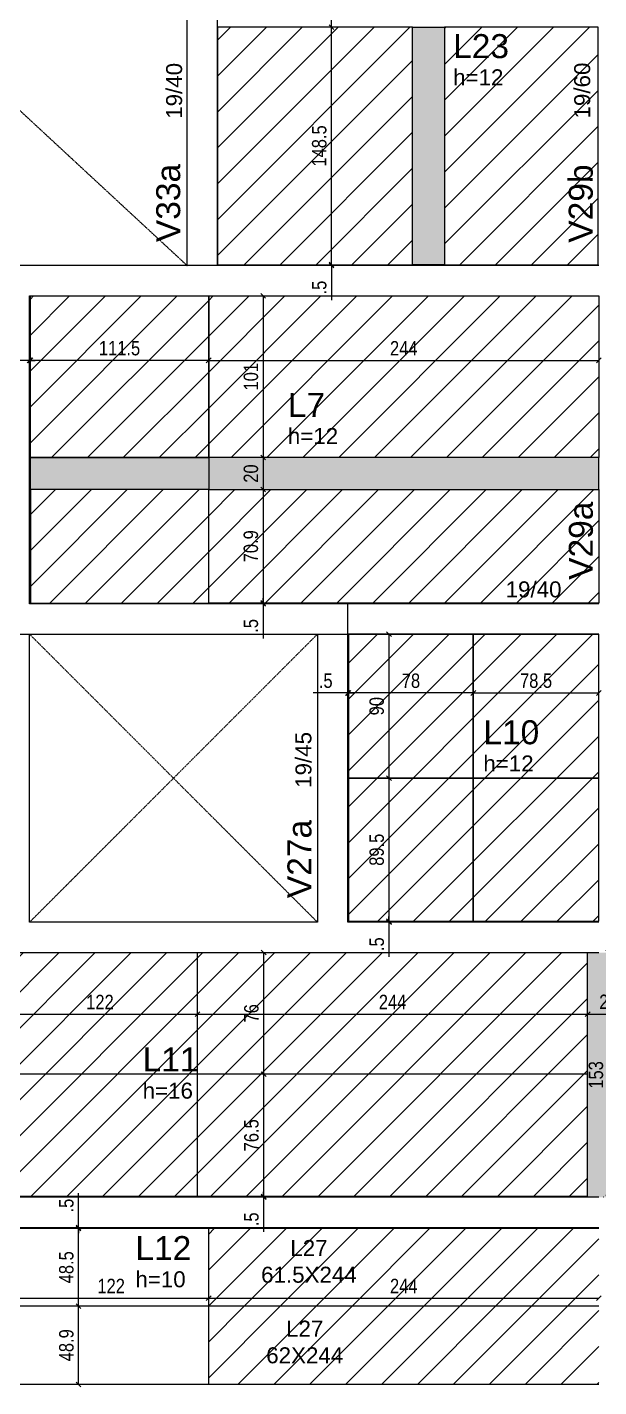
# Model space of a CAD drawing. Extents: x 2666 to 8994, y 352 to 3973.
# Drawn here: x 5697 to 6054, y 2272 to 3122 of the extents above; entities that cross this region are included whole.
import ezdxf

# ---------------------------------------------------------------- set-up
doc = ezdxf.new("R2010")
doc.units = 0
doc.linetypes.add('HIDDEN', pattern=[0.375, 0.25, -0.125])
for name, color, linetype in [('8', 8, 'Continuous'), ('AUX00', 7, 'Continuous'), ('COTA', 241, 'Continuous'), ('ES-VIGA', 3, 'Continuous'), ('L-D', 2, 'Continuous'), ('L-N', 4, 'Continuous'), ('Painéis', 200, 'Continuous'), ('SHAFT', 1, 'HIDDEN'), ('VIG-D', 2, 'Continuous'), ('VIG-N', 4, 'Continuous')]:
    doc.layers.add(name, color=color, linetype=linetype)
doc.layers.add('Hachura', color=251, linetype='Continuous', lineweight=9)
doc.layers.add('REAPROVEITAMENTO', color=251, linetype='Continuous', lineweight=9)
doc.styles.add('COTA TECNICA-50', font='techl___.ttf', dxfattribs={"height": 9})
doc.styles.get("Standard").update_dxf_attribs({"font": 'arial.ttf'})
doc.dimstyles.new('COTA PAINEL-50', dxfattribs={"dimtxt": 9, "dimasz": 3, "dimexe": 3, "dimexo": 3, "dimgap": 3, "dimtad": 1, "dimdec": 1, "dimzin": 12, "dimdsep": 46, "dimtxsty": 'COTA TECNICA-50', "dimblk1": 'OBLIQUE', "dimblk2": 'OBLIQUE', "dimsah": 1, "dimcen": 0.9, "dimclrd": 4, "dimclre": 4, "dimclrt": 240, "dimadec": 1, "dimazin": 3, "dimtfac": 1, "dimtdec": 1, "dimtmove": 0, "dimatfit": 3, "dimfxl": 1, "dimtolj": 1, "dimtzin": 12, "dimarcsym": 0})
pattern_1 = [(45, (333.8, -11.191), (-11.22532, 11.22532), [])]

# ---------------------------------------------------------------- blocks, each defined once
blk = doc.blocks.new('_Oblique')
at = {"color": 0, "linetype": 'ByBlock', "lineweight": -2}
blk.add_line((-0.5, -0.5), (0.5, 0.5), dxfattribs=at)
blk = doc.blocks.new('*D37')
at = {"layer": 'COTA', "color": 4, "lineweight": -2, "transparency": 16777216}
blk.add_line((5844.26, 2953.53), (5844.26, 2852.48), dxfattribs=at)
at = {"layer": 'Defpoints', "color": 0, "transparency": 16777216}
for p in [(5844.26, 2953.53), (5844.26, 2852.48), (5844.26, 2852.48)]:
    blk.add_point(p, dxfattribs=at)
at = {"layer": 'COTA', "color": 4, "lineweight": -2, "transparency": 16777216, "xscale": 3, "yscale": 3, "zscale": 3}
for p, rotation in [((5844.26, 2953.53), 90), ((5844.26, 2852.48), 270)]:
    blk.add_blockref('_Oblique', p, dxfattribs=dict(at, rotation=rotation))
at = {"layer": 'COTA', "color": 240, "transparency": 16777216, "insert": (5836.67, 2903.01), "char_height": 9, "attachment_point": 5, "rotation": 90, "style": 'COTA TECNICA-50'}
blk.add_mtext('\\A1;101', dxfattribs=at)
blk = doc.blocks.new('*D38')
at = {"layer": 'COTA', "color": 4, "lineweight": -2, "transparency": 16777216}
blk.add_line((5844.26, 2852.48), (5844.26, 2832.48), dxfattribs=at)
at = {"layer": 'Defpoints', "color": 0, "transparency": 16777216}
for p in [(5844.26, 2852.48), (5844.26, 2832.48), (5844.26, 2832.48)]:
    blk.add_point(p, dxfattribs=at)
at = {"layer": 'COTA', "color": 4, "lineweight": -2, "transparency": 16777216, "xscale": 3, "yscale": 3, "zscale": 3}
for p, rotation in [((5844.26, 2852.48), 90), ((5844.26, 2832.48), 270)]:
    blk.add_blockref('_Oblique', p, dxfattribs=dict(at, rotation=rotation))
at = {"layer": 'COTA', "color": 240, "transparency": 16777216, "insert": (5836.67, 2842.48), "char_height": 9, "attachment_point": 5, "rotation": 90, "style": 'COTA TECNICA-50'}
blk.add_mtext('\\A1;20', dxfattribs=at)
blk = doc.blocks.new('*D39')
at = {"layer": 'COTA', "color": 4, "lineweight": -2, "transparency": 16777216}
blk.add_line((5810.22, 2913.22), (6054.22, 2913.22), dxfattribs=at)
at = {"layer": 'Defpoints', "color": 0, "transparency": 16777216}
for p in [(5810.22, 2913.22), (6054.22, 2913.22), (6054.22, 2913.22)]:
    blk.add_point(p, dxfattribs=at)
at = {"layer": 'COTA', "color": 4, "lineweight": -2, "transparency": 16777216, "xscale": 3, "yscale": 3, "zscale": 3, "rotation": 180}
blk.add_blockref('_Oblique', (5810.22, 2913.22), dxfattribs=at)
at = {"layer": 'COTA', "color": 4, "lineweight": -2, "transparency": 16777216, "xscale": 3, "yscale": 3, "zscale": 3}
blk.add_blockref('_Oblique', (6054.22, 2913.22), dxfattribs=at)
at = {"layer": 'COTA', "color": 240, "transparency": 16777216, "insert": (5932.22, 2920.79), "char_height": 9, "attachment_point": 5, "style": 'COTA TECNICA-50'}
blk.add_mtext('\\A1;244', dxfattribs=at)
blk = doc.blocks.new('*D40')
at = {"layer": 'COTA', "color": 4, "lineweight": -2, "transparency": 16777216}
for p, q in [((5844.26, 2832.48), (5844.26, 2761.53)), ((5847.26, 2832.48), (5847.26, 2832.48)), ((5847.26, 2761.53), (5847.26, 2761.53))]:
    blk.add_line(p, q, dxfattribs=at)
at = {"layer": 'Defpoints', "color": 0, "transparency": 16777216}
for p in [(5844.26, 2832.48), (5844.26, 2761.53), (5844.26, 2761.53)]:
    blk.add_point(p, dxfattribs=at)
at = {"layer": 'COTA', "color": 4, "lineweight": -2, "transparency": 16777216, "xscale": 3, "yscale": 3, "zscale": 3}
for p, rotation in [((5844.26, 2832.48), 90), ((5844.26, 2761.53), 270)]:
    blk.add_blockref('_Oblique', p, dxfattribs=dict(at, rotation=rotation))
at = {"layer": 'COTA', "color": 240, "transparency": 16777216, "insert": (5836.64, 2797.01), "char_height": 9, "attachment_point": 5, "rotation": 90, "style": 'COTA TECNICA-50'}
blk.add_mtext('\\A1;70.9', dxfattribs=at)
blk = doc.blocks.new('*D196')
at = {"layer": 'COTA', "color": 4, "lineweight": -2, "transparency": 16777216}
for p, q in [((5698.72, 2915.82), (5698.72, 2916.22)), ((5810.22, 2913.22), (5698.72, 2913.22))]:
    blk.add_line(p, q, dxfattribs=at)
at = {"layer": 'Defpoints', "color": 0, "transparency": 16777216}
for p in [(5698.72, 2913.22), (5698.72, 2912.82), (5810.22, 2913.22)]:
    blk.add_point(p, dxfattribs=at)
at = {"layer": 'COTA', "color": 4, "lineweight": -2, "transparency": 16777216, "xscale": 3, "yscale": 3, "zscale": 3, "rotation": 180}
blk.add_blockref('_Oblique', (5698.72, 2913.22), dxfattribs=at)
at = {"layer": 'COTA', "color": 4, "lineweight": -2, "transparency": 16777216, "xscale": 3, "yscale": 3, "zscale": 3}
blk.add_blockref('_Oblique', (5810.22, 2913.22), dxfattribs=at)
at = {"layer": 'COTA', "color": 240, "transparency": 16777216, "insert": (5754.47, 2920.82), "char_height": 9, "attachment_point": 5, "style": 'COTA TECNICA-50'}
blk.add_mtext('\\A1;111.5', dxfattribs=at)
blk = doc.blocks.new('*D41')
at = {"layer": 'COTA', "color": 4, "lineweight": -2, "transparency": 16777216}
for p, q in [((5844.26, 2761.53), (5844.26, 2764.53)), ((5844.26, 2761.53), (5844.26, 2761.03)), ((5844.26, 2761.03), (5844.26, 2739.44))]:
    blk.add_line(p, q, dxfattribs=at)
at = {"layer": 'Defpoints', "color": 0, "transparency": 16777216}
for p in [(5844.26, 2761.53), (5844.26, 2761.03), (5844.26, 2761.03)]:
    blk.add_point(p, dxfattribs=at)
at = {"layer": 'COTA', "color": 4, "lineweight": -2, "transparency": 16777216, "xscale": 3, "yscale": 3, "zscale": 3}
for p, rotation in [((5844.26, 2761.53), 270), ((5844.26, 2761.03), 90)]:
    blk.add_blockref('_Oblique', p, dxfattribs=dict(at, rotation=rotation))
at = {"layer": 'COTA', "color": 240, "transparency": 16777216, "insert": (5836.66, 2747.24), "char_height": 9, "attachment_point": 5, "rotation": 90, "style": 'COTA TECNICA-50'}
blk.add_mtext('\\A1;.5', dxfattribs=at)
blk = doc.blocks.new('*D42')
at = {"layer": 'COTA', "color": 4, "lineweight": -2, "transparency": 16777216}
for p, q in [((5698.22, 2913.22), (5676.63, 2913.22)), ((5698.72, 2913.22), (5698.22, 2913.22)), ((5698.72, 2913.22), (5701.72, 2913.22))]:
    blk.add_line(p, q, dxfattribs=at)
at = {"layer": 'Defpoints', "color": 0, "transparency": 16777216}
for p in [(5698.22, 2913.22), (5698.22, 2913.22), (5698.72, 2913.22)]:
    blk.add_point(p, dxfattribs=at)
at = {"layer": 'COTA', "color": 4, "lineweight": -2, "transparency": 16777216, "xscale": 3, "yscale": 3, "zscale": 3}
blk.add_blockref('_Oblique', (5698.22, 2913.22), dxfattribs=at)
at = {"layer": 'COTA', "color": 4, "lineweight": -2, "transparency": 16777216, "xscale": 3, "yscale": 3, "zscale": 3, "rotation": 180}
blk.add_blockref('_Oblique', (5698.72, 2913.22), dxfattribs=at)
at = {"layer": 'COTA', "color": 240, "transparency": 16777216, "insert": (5684.42, 2920.82), "char_height": 9, "attachment_point": 5, "style": 'COTA TECNICA-50'}
blk.add_mtext('\\A1;.5', dxfattribs=at)
blk = doc.blocks.new('*D197')
at = {"layer": 'COTA', "color": 4, "lineweight": -2, "transparency": 16777216}
blk.add_line((5975.72, 2705.32), (5897.72, 2705.32), dxfattribs=at)
at = {"layer": 'Defpoints', "color": 0, "transparency": 16777216}
for p in [(5897.72, 2705.32), (5897.72, 2705.32), (5975.72, 2705.32)]:
    blk.add_point(p, dxfattribs=at)
at = {"layer": 'COTA', "color": 4, "lineweight": -2, "transparency": 16777216, "xscale": 3, "yscale": 3, "zscale": 3, "rotation": 180}
blk.add_blockref('_Oblique', (5897.72, 2705.32), dxfattribs=at)
at = {"layer": 'COTA', "color": 4, "lineweight": -2, "transparency": 16777216, "xscale": 3, "yscale": 3, "zscale": 3}
blk.add_blockref('_Oblique', (5975.72, 2705.32), dxfattribs=at)
at = {"layer": 'COTA', "color": 240, "transparency": 16777216, "insert": (5936.72, 2712.9), "char_height": 9, "attachment_point": 5, "style": 'COTA TECNICA-50'}
blk.add_mtext('\\A1;78', dxfattribs=at)
blk = doc.blocks.new('*D43')
at = {"layer": 'COTA', "color": 4, "lineweight": -2, "transparency": 16777216}
for p, q in [((5897.22, 2705.32), (5875.63, 2705.32)), ((5897.72, 2705.32), (5897.22, 2705.32)), ((5897.72, 2705.32), (5900.72, 2705.32))]:
    blk.add_line(p, q, dxfattribs=at)
at = {"layer": 'Defpoints', "color": 0, "transparency": 16777216}
for p in [(5897.22, 2705.32), (5897.22, 2705.32), (5897.72, 2705.32)]:
    blk.add_point(p, dxfattribs=at)
at = {"layer": 'COTA', "color": 4, "lineweight": -2, "transparency": 16777216, "xscale": 3, "yscale": 3, "zscale": 3}
blk.add_blockref('_Oblique', (5897.22, 2705.32), dxfattribs=at)
at = {"layer": 'COTA', "color": 4, "lineweight": -2, "transparency": 16777216, "xscale": 3, "yscale": 3, "zscale": 3, "rotation": 180}
blk.add_blockref('_Oblique', (5897.72, 2705.32), dxfattribs=at)
at = {"layer": 'COTA', "color": 240, "transparency": 16777216, "insert": (5883.42, 2712.92), "char_height": 9, "attachment_point": 5, "style": 'COTA TECNICA-50'}
blk.add_mtext('\\A1;.5', dxfattribs=at)
blk = doc.blocks.new('*D198')
at = {"layer": 'COTA', "color": 4, "lineweight": -2, "transparency": 16777216}
blk.add_line((5922.96, 2742.03), (5922.96, 2652.04), dxfattribs=at)
at = {"layer": 'Defpoints', "color": 0, "transparency": 16777216}
for p in [(5922.96, 2742.03), (5922.96, 2652.04), (5922.96, 2652.04)]:
    blk.add_point(p, dxfattribs=at)
at = {"layer": 'COTA', "color": 4, "lineweight": -2, "transparency": 16777216, "xscale": 3, "yscale": 3, "zscale": 3}
for p, rotation in [((5922.96, 2742.03), 90), ((5922.96, 2652.04), 270)]:
    blk.add_blockref('_Oblique', p, dxfattribs=dict(at, rotation=rotation))
at = {"layer": 'COTA', "color": 240, "transparency": 16777216, "insert": (5915.34, 2697.03), "char_height": 9, "attachment_point": 5, "rotation": 90, "style": 'COTA TECNICA-50'}
blk.add_mtext('\\A1;90', dxfattribs=at)
blk = doc.blocks.new('*D199')
at = {"layer": 'COTA', "color": 4, "lineweight": -2, "transparency": 16777216}
blk.add_line((5922.96, 2652.04), (5922.96, 2562.54), dxfattribs=at)
at = {"layer": 'Defpoints', "color": 0, "transparency": 16777216}
for p in [(5922.96, 2652.04), (5922.96, 2562.54), (5922.96, 2562.54)]:
    blk.add_point(p, dxfattribs=at)
at = {"layer": 'COTA', "color": 4, "lineweight": -2, "transparency": 16777216, "xscale": 3, "yscale": 3, "zscale": 3}
for p, rotation in [((5922.96, 2652.04), 90), ((5922.96, 2562.54), 270)]:
    blk.add_blockref('_Oblique', p, dxfattribs=dict(at, rotation=rotation))
at = {"layer": 'COTA', "color": 240, "transparency": 16777216, "insert": (5915.33, 2607.29), "char_height": 9, "attachment_point": 5, "rotation": 90, "style": 'COTA TECNICA-50'}
blk.add_mtext('\\A1;89.5', dxfattribs=at)
blk = doc.blocks.new('*D44')
at = {"layer": 'COTA', "color": 4, "lineweight": -2, "transparency": 16777216}
for p, q in [((5922.96, 2562.54), (5922.96, 2565.54)), ((5922.96, 2562.54), (5922.96, 2562.04)), ((5922.96, 2562.04), (5922.96, 2540.44))]:
    blk.add_line(p, q, dxfattribs=at)
at = {"layer": 'Defpoints', "color": 0, "transparency": 16777216}
for p in [(5922.96, 2562.54), (5922.96, 2562.04), (5922.96, 2562.04)]:
    blk.add_point(p, dxfattribs=at)
at = {"layer": 'COTA', "color": 4, "lineweight": -2, "transparency": 16777216, "xscale": 3, "yscale": 3, "zscale": 3}
for p, rotation in [((5922.96, 2562.54), 270), ((5922.96, 2562.04), 90)]:
    blk.add_blockref('_Oblique', p, dxfattribs=dict(at, rotation=rotation))
at = {"layer": 'COTA', "color": 240, "transparency": 16777216, "insert": (5915.36, 2548.24), "char_height": 9, "attachment_point": 5, "rotation": 90, "style": 'COTA TECNICA-50'}
blk.add_mtext('\\A1;.5', dxfattribs=at)
blk = doc.blocks.new('*D200')
at = {"layer": 'COTA', "color": 4, "lineweight": -2, "transparency": 16777216}
blk.add_line((5887.02, 2973.03), (5887.02, 3121.53), dxfattribs=at)
at = {"layer": 'Defpoints', "color": 0, "transparency": 16777216}
for p in [(5887.02, 3121.53), (5887.02, 3121.53), (5887.02, 2973.03)]:
    blk.add_point(p, dxfattribs=at)
at = {"layer": 'COTA', "color": 4, "lineweight": -2, "transparency": 16777216, "xscale": 3, "yscale": 3, "zscale": 3}
for p, rotation in [((5887.02, 3121.53), 90), ((5887.02, 2973.03), 270)]:
    blk.add_blockref('_Oblique', p, dxfattribs=dict(at, rotation=rotation))
at = {"layer": 'COTA', "color": 240, "transparency": 16777216, "insert": (5879.4, 3047.28), "char_height": 9, "attachment_point": 5, "rotation": 90, "style": 'COTA TECNICA-50'}
blk.add_mtext('\\A1;148.5', dxfattribs=at)
blk = doc.blocks.new('*D201')
at = {"layer": 'COTA', "color": 4, "lineweight": -2, "transparency": 16777216}
blk.add_line((5887.02, 3121.53), (5887.02, 3243.53), dxfattribs=at)
at = {"layer": 'Defpoints', "color": 0, "transparency": 16777216}
for p in [(5887.02, 3243.53), (5887.02, 3243.53), (5887.02, 3121.53)]:
    blk.add_point(p, dxfattribs=at)
at = {"layer": 'COTA', "color": 4, "lineweight": -2, "transparency": 16777216, "xscale": 3, "yscale": 3, "zscale": 3}
for p, rotation in [((5887.02, 3243.53), 90), ((5887.02, 3121.53), 270)]:
    blk.add_blockref('_Oblique', p, dxfattribs=dict(at, rotation=rotation))
at = {"layer": 'COTA', "color": 240, "transparency": 16777216, "insert": (5879.47, 3182.53), "char_height": 9, "attachment_point": 5, "rotation": 90, "style": 'COTA TECNICA-50'}
blk.add_mtext('\\A1;122', dxfattribs=at)
blk = doc.blocks.new('*D48')
at = {"layer": 'COTA', "color": 4, "lineweight": -2, "transparency": 16777216}
for p, q in [((5887.02, 2973.03), (5887.02, 2976.03)), ((5887.02, 2973.03), (5887.02, 2972.53)), ((5887.02, 2972.53), (5887.02, 2950.94))]:
    blk.add_line(p, q, dxfattribs=at)
at = {"layer": 'Defpoints', "color": 0, "transparency": 16777216}
for p in [(5887.02, 2973.03), (5887.02, 2972.53), (5887.02, 2972.53)]:
    blk.add_point(p, dxfattribs=at)
at = {"layer": 'COTA', "color": 4, "lineweight": -2, "transparency": 16777216, "xscale": 3, "yscale": 3, "zscale": 3}
for p, rotation in [((5887.02, 2973.03), 270), ((5887.02, 2972.53), 90)]:
    blk.add_blockref('_Oblique', p, dxfattribs=dict(at, rotation=rotation))
at = {"layer": 'COTA', "color": 240, "transparency": 16777216, "insert": (5879.42, 2958.74), "char_height": 9, "attachment_point": 5, "rotation": 90, "style": 'COTA TECNICA-50'}
blk.add_mtext('\\A1;.5', dxfattribs=at)
blk = doc.blocks.new('*D122')
at = {"layer": 'COTA', "color": 4, "lineweight": -2, "transparency": 16777216}
for p, q in [((5844.57, 2543.03), (5844.57, 2466.98)), ((5847.57, 2543.03), (5847.57, 2543.03))]:
    blk.add_line(p, q, dxfattribs=at)
at = {"layer": 'Defpoints', "color": 0, "transparency": 16777216}
for p in [(5844.57, 2543.03), (5844.57, 2466.98), (5844.57, 2466.98)]:
    blk.add_point(p, dxfattribs=at)
at = {"layer": 'COTA', "color": 4, "lineweight": -2, "transparency": 16777216, "xscale": 3, "yscale": 3, "zscale": 3}
for p, rotation in [((5844.57, 2543.03), 90), ((5844.57, 2466.98), 270)]:
    blk.add_blockref('_Oblique', p, dxfattribs=dict(at, rotation=rotation))
at = {"layer": 'COTA', "color": 240, "transparency": 16777216, "insert": (5836.97, 2505.01), "char_height": 9, "attachment_point": 5, "rotation": 90, "style": 'COTA TECNICA-50'}
blk.add_mtext('\\A1;76', dxfattribs=at)
blk = doc.blocks.new('*D123')
at = {"layer": 'COTA', "color": 4, "lineweight": -2, "transparency": 16777216}
for p, q in [((5681.22, 2507.54), (5681.22, 2507.54)), ((5803.22, 2507.54), (5803.22, 2507.54)), ((5681.22, 2504.54), (5803.22, 2504.54))]:
    blk.add_line(p, q, dxfattribs=at)
at = {"layer": 'Defpoints', "color": 0, "transparency": 16777216}
for p in [(5681.22, 2504.54), (5803.22, 2504.54), (5803.22, 2504.54)]:
    blk.add_point(p, dxfattribs=at)
at = {"layer": 'COTA', "color": 4, "lineweight": -2, "transparency": 16777216, "xscale": 3, "yscale": 3, "zscale": 3, "rotation": 180}
blk.add_blockref('_Oblique', (5681.22, 2504.54), dxfattribs=at)
at = {"layer": 'COTA', "color": 4, "lineweight": -2, "transparency": 16777216, "xscale": 3, "yscale": 3, "zscale": 3}
blk.add_blockref('_Oblique', (5803.22, 2504.54), dxfattribs=at)
at = {"layer": 'COTA', "color": 240, "transparency": 16777216, "insert": (5742.22, 2512.1), "char_height": 9, "attachment_point": 5, "style": 'COTA TECNICA-50'}
blk.add_mtext('\\A1;122', dxfattribs=at)
blk = doc.blocks.new('*D124')
at = {"layer": 'COTA', "color": 4, "lineweight": -2, "transparency": 16777216}
for p, q in [((5803.22, 2507.54), (5803.22, 2507.54)), ((6047.22, 2507.54), (6047.22, 2507.54)), ((5803.22, 2504.54), (6047.22, 2504.54))]:
    blk.add_line(p, q, dxfattribs=at)
at = {"layer": 'Defpoints', "color": 0, "transparency": 16777216}
for p in [(5803.22, 2504.54), (6047.22, 2504.54), (6047.22, 2504.54)]:
    blk.add_point(p, dxfattribs=at)
at = {"layer": 'COTA', "color": 4, "lineweight": -2, "transparency": 16777216, "xscale": 3, "yscale": 3, "zscale": 3, "rotation": 180}
blk.add_blockref('_Oblique', (5803.22, 2504.54), dxfattribs=at)
at = {"layer": 'COTA', "color": 4, "lineweight": -2, "transparency": 16777216, "xscale": 3, "yscale": 3, "zscale": 3}
blk.add_blockref('_Oblique', (6047.22, 2504.54), dxfattribs=at)
at = {"layer": 'COTA', "color": 240, "transparency": 16777216, "insert": (5925.22, 2512.11), "char_height": 9, "attachment_point": 5, "style": 'COTA TECNICA-50'}
blk.add_mtext('\\A1;244', dxfattribs=at)
blk = doc.blocks.new('*D127')
at = {"layer": 'COTA', "color": 4, "lineweight": -2, "transparency": 16777216}
for p, q in [((6047.22, 2507.54), (6047.22, 2507.54)), ((6073.22, 2507.54), (6073.22, 2507.54)), ((6047.22, 2504.54), (6073.22, 2504.54))]:
    blk.add_line(p, q, dxfattribs=at)
at = {"layer": 'Defpoints', "color": 0, "transparency": 16777216}
for p in [(6047.22, 2504.54), (6073.22, 2504.54), (6073.22, 2504.54)]:
    blk.add_point(p, dxfattribs=at)
at = {"layer": 'COTA', "color": 4, "lineweight": -2, "transparency": 16777216, "xscale": 3, "yscale": 3, "zscale": 3, "rotation": 180}
blk.add_blockref('_Oblique', (6047.22, 2504.54), dxfattribs=at)
at = {"layer": 'COTA', "color": 4, "lineweight": -2, "transparency": 16777216, "xscale": 3, "yscale": 3, "zscale": 3}
blk.add_blockref('_Oblique', (6073.22, 2504.54), dxfattribs=at)
at = {"layer": 'COTA', "color": 240, "transparency": 16777216, "insert": (6060.22, 2512.14), "char_height": 9, "attachment_point": 5, "style": 'COTA TECNICA-50'}
blk.add_mtext('\\A1;26', dxfattribs=at)
blk = doc.blocks.new('*D128')
at = {"layer": 'COTA', "color": 4, "lineweight": -2, "transparency": 16777216}
for p, q in [((6060.14, 2390.03), (6060.14, 2543.03)), ((6057.43, 2390.03), (6057.14, 2390.03))]:
    blk.add_line(p, q, dxfattribs=at)
at = {"layer": 'Defpoints', "color": 0, "transparency": 16777216}
for p in [(6060.14, 2543.03), (6060.14, 2543.03), (6060.43, 2390.03)]:
    blk.add_point(p, dxfattribs=at)
at = {"layer": 'COTA', "color": 4, "lineweight": -2, "transparency": 16777216, "xscale": 3, "yscale": 3, "zscale": 3}
for p, rotation in [((6060.14, 2543.03), 90), ((6060.14, 2390.03), 270)]:
    blk.add_blockref('_Oblique', p, dxfattribs=dict(at, rotation=rotation))
at = {"layer": 'COTA', "color": 240, "transparency": 16777216, "insert": (6052.44, 2466.53), "char_height": 9, "attachment_point": 5, "rotation": 90, "style": 'COTA TECNICA-50'}
blk.add_mtext('\\A1;153', dxfattribs=at)
blk = doc.blocks.new('*D246')
at = {"layer": 'COTA', "color": 4, "lineweight": -2, "transparency": 16777216}
for p, q in [((5844.57, 2466.98), (5844.57, 2390.53)), ((5847.57, 2466.98), (5847.57, 2466.98))]:
    blk.add_line(p, q, dxfattribs=at)
at = {"layer": 'Defpoints', "color": 0, "transparency": 16777216}
for p in [(5844.57, 2466.98), (5844.57, 2390.53), (5844.57, 2390.53)]:
    blk.add_point(p, dxfattribs=at)
at = {"layer": 'COTA', "color": 4, "lineweight": -2, "transparency": 16777216, "xscale": 3, "yscale": 3, "zscale": 3}
for p, rotation in [((5844.57, 2466.98), 90), ((5844.57, 2390.53), 270)]:
    blk.add_blockref('_Oblique', p, dxfattribs=dict(at, rotation=rotation))
at = {"layer": 'COTA', "color": 240, "transparency": 16777216, "insert": (5836.97, 2428.76), "char_height": 9, "attachment_point": 5, "rotation": 90, "style": 'COTA TECNICA-50'}
blk.add_mtext('\\A1;76.5', dxfattribs=at)
blk = doc.blocks.new('*D129')
at = {"layer": 'COTA', "color": 4, "lineweight": -2, "transparency": 16777216}
for p, q in [((5841.57, 2390.03), (5841.57, 2390.03)), ((5844.57, 2390.53), (5844.57, 2393.53)), ((5844.57, 2390.53), (5844.57, 2390.03)), ((5844.57, 2390.03), (5844.57, 2368.44))]:
    blk.add_line(p, q, dxfattribs=at)
at = {"layer": 'Defpoints', "color": 0, "transparency": 16777216}
for p in [(5844.57, 2390.53), (5844.57, 2390.03), (5844.57, 2390.03)]:
    blk.add_point(p, dxfattribs=at)
at = {"layer": 'COTA', "color": 4, "lineweight": -2, "transparency": 16777216, "xscale": 3, "yscale": 3, "zscale": 3}
for p, rotation in [((5844.57, 2390.53), 270), ((5844.57, 2390.03), 90)]:
    blk.add_blockref('_Oblique', p, dxfattribs=dict(at, rotation=rotation))
at = {"layer": 'COTA', "color": 240, "transparency": 16777216, "insert": (5836.97, 2376.24), "char_height": 9, "attachment_point": 5, "rotation": 90, "style": 'COTA TECNICA-50'}
blk.add_mtext('\\A1;.5', dxfattribs=at)
blk = doc.blocks.new('*D130')
at = {"layer": 'COTA', "color": 4, "lineweight": -2, "transparency": 16777216}
blk.add_line((5728.84, 2273.03), (5728.84, 2321.98), dxfattribs=at)
at = {"layer": 'Defpoints', "color": 0, "transparency": 16777216}
for p in [(5728.84, 2321.98), (5728.84, 2321.98), (5728.84, 2273.03)]:
    blk.add_point(p, dxfattribs=at)
at = {"layer": 'COTA', "color": 4, "lineweight": -2, "transparency": 16777216, "xscale": 3, "yscale": 3, "zscale": 3}
for p, rotation in [((5728.84, 2321.98), 90), ((5728.84, 2273.03), 270)]:
    blk.add_blockref('_Oblique', p, dxfattribs=dict(at, rotation=rotation))
at = {"layer": 'COTA', "color": 240, "transparency": 16777216, "insert": (5721.25, 2297.51), "char_height": 9, "attachment_point": 5, "rotation": 90, "style": 'COTA TECNICA-50'}
blk.add_mtext('\\A1;48.9', dxfattribs=at)
blk = doc.blocks.new('*D131')
at = {"layer": 'COTA', "color": 4, "lineweight": -2, "transparency": 16777216}
for p, q in [((5728.33, 2370.53), (5725.84, 2370.53)), ((5728.84, 2321.98), (5728.84, 2370.53))]:
    blk.add_line(p, q, dxfattribs=at)
at = {"layer": 'Defpoints', "color": 0, "transparency": 16777216}
for p in [(5728.84, 2370.53), (5731.33, 2370.53), (5728.84, 2321.98)]:
    blk.add_point(p, dxfattribs=at)
at = {"layer": 'COTA', "color": 4, "lineweight": -2, "transparency": 16777216, "xscale": 3, "yscale": 3, "zscale": 3}
for p, rotation in [((5728.84, 2370.53), 90), ((5728.84, 2321.98), 270)]:
    blk.add_blockref('_Oblique', p, dxfattribs=dict(at, rotation=rotation))
at = {"layer": 'COTA', "color": 240, "transparency": 16777216, "insert": (5721.22, 2346.26), "char_height": 9, "attachment_point": 5, "rotation": 90, "style": 'COTA TECNICA-50'}
blk.add_mtext('\\A1;48.5', dxfattribs=at)
blk = doc.blocks.new('*D132')
at = {"layer": 'COTA', "color": 4, "lineweight": -2, "transparency": 16777216}
for p, q in [((5728.84, 2371.03), (5728.84, 2392.63)), ((5728.84, 2370.53), (5728.84, 2371.03)), ((5728.84, 2370.53), (5728.84, 2367.53))]:
    blk.add_line(p, q, dxfattribs=at)
at = {"layer": 'Defpoints', "color": 0, "transparency": 16777216}
for p in [(5728.84, 2371.03), (5728.84, 2371.03), (5728.84, 2370.53)]:
    blk.add_point(p, dxfattribs=at)
at = {"layer": 'COTA', "color": 4, "lineweight": -2, "transparency": 16777216, "xscale": 3, "yscale": 3, "zscale": 3}
for p, rotation in [((5728.84, 2371.03), 270), ((5728.84, 2370.53), 90)]:
    blk.add_blockref('_Oblique', p, dxfattribs=dict(at, rotation=rotation))
at = {"layer": 'COTA', "color": 240, "transparency": 16777216, "insert": (5721.24, 2384.83), "char_height": 9, "attachment_point": 5, "rotation": 90, "style": 'COTA TECNICA-50'}
blk.add_mtext('\\A1;.5', dxfattribs=at)
blk = doc.blocks.new('*D231')
at = {"layer": 'COTA', "color": 4, "lineweight": -2, "transparency": 16777216}
blk.add_line((5688.22, 2327), (5810.22, 2327), dxfattribs=at)
at = {"layer": 'Defpoints', "color": 0, "transparency": 16777216}
for p in [(5688.22, 2327), (5810.22, 2327), (5810.22, 2327)]:
    blk.add_point(p, dxfattribs=at)
at = {"layer": 'COTA', "color": 4, "lineweight": -2, "transparency": 16777216, "xscale": 3, "yscale": 3, "zscale": 3, "rotation": 180}
blk.add_blockref('_Oblique', (5688.22, 2327), dxfattribs=at)
at = {"layer": 'COTA', "color": 4, "lineweight": -2, "transparency": 16777216, "xscale": 3, "yscale": 3, "zscale": 3}
blk.add_blockref('_Oblique', (5810.22, 2327), dxfattribs=at)
at = {"layer": 'COTA', "color": 240, "transparency": 16777216, "insert": (5749.22, 2334.56), "char_height": 9, "attachment_point": 5, "style": 'COTA TECNICA-50'}
blk.add_mtext('\\A1;122', dxfattribs=at)
blk = doc.blocks.new('*D107')
at = {"layer": 'COTA', "color": 4, "lineweight": -2, "transparency": 16777216}
blk.add_line((5810.22, 2327), (6054.22, 2327), dxfattribs=at)
at = {"layer": 'Defpoints', "color": 0, "transparency": 16777216}
for p in [(5810.22, 2327), (6054.22, 2327), (6054.22, 2327)]:
    blk.add_point(p, dxfattribs=at)
at = {"layer": 'COTA', "color": 4, "lineweight": -2, "transparency": 16777216, "xscale": 3, "yscale": 3, "zscale": 3, "rotation": 180}
blk.add_blockref('_Oblique', (5810.22, 2327), dxfattribs=at)
at = {"layer": 'COTA', "color": 4, "lineweight": -2, "transparency": 16777216, "xscale": 3, "yscale": 3, "zscale": 3}
blk.add_blockref('_Oblique', (6054.22, 2327), dxfattribs=at)
at = {"layer": 'COTA', "color": 240, "transparency": 16777216, "insert": (5932.22, 2334.57), "char_height": 9, "attachment_point": 5, "style": 'COTA TECNICA-50'}
blk.add_mtext('\\A1;244', dxfattribs=at)
blk = doc.blocks.new('*D195')
at = {"layer": 'COTA', "color": 4, "lineweight": -2, "transparency": 16777216}
blk.add_line((5975.72, 2705.32), (6054.22, 2705.32), dxfattribs=at)
at = {"layer": 'Defpoints', "color": 0, "transparency": 16777216}
for p in [(5975.72, 2705.32), (6054.22, 2705.32), (6054.22, 2705.32)]:
    blk.add_point(p, dxfattribs=at)
at = {"layer": 'COTA', "color": 4, "lineweight": -2, "transparency": 16777216, "xscale": 3, "yscale": 3, "zscale": 3, "rotation": 180}
blk.add_blockref('_Oblique', (5975.72, 2705.32), dxfattribs=at)
at = {"layer": 'COTA', "color": 4, "lineweight": -2, "transparency": 16777216, "xscale": 3, "yscale": 3, "zscale": 3}
blk.add_blockref('_Oblique', (6054.22, 2705.32), dxfattribs=at)
at = {"layer": 'COTA', "color": 240, "transparency": 16777216, "insert": (6014.97, 2712.94), "char_height": 9, "attachment_point": 5, "style": 'COTA TECNICA-50'}
blk.add_mtext('\\A1;78.5', dxfattribs=at)

msp = doc.modelspace()

# ---------------------------------------------------------------- hatches: boundary and pattern name
at = {"layer": 'Hachura', "linetype": 'ByBlock'}
h = msp.add_hatch(color=256, dxfattribs=at)
h.dxf.hatch_style = 1
h.paths.add_polyline_path([(5957.72, 2972.53), (5937.72, 2972.53), (5937.72, 3121.03), (5957.72, 3121.03)])
h = msp.add_hatch(color=256, dxfattribs=at)
h.dxf.hatch_style = 1
h.paths.add_polyline_path([(5810.22, 2852.48), (5698.72, 2852.48), (5698.72, 2832.48), (5810.22, 2832.48)])
h = msp.add_hatch(color=256, dxfattribs=at)
h.dxf.hatch_style = 1
h.paths.add_polyline_path([(6054.22, 2832.48), (6054.22, 2852.48), (5810.22, 2852.48), (5810.22, 2832.48)])
h = msp.add_hatch(color=256, dxfattribs=at)
h.dxf.hatch_style = 1
h.paths.add_polyline_path([(6073.18, 2390.03), (6047.13, 2390.03), (6047.22, 2543.03), (6073.26, 2543.03)])
at = {"layer": 'REAPROVEITAMENTO', "linetype": 'ByBlock'}
h = msp.add_hatch(dxfattribs=at)
h.set_pattern_fill('ANSI31', color=256, scale=5, style=2)
h.set_pattern_definition(pattern_1)
h.paths.add_polyline_path([(5815.72, 2973.03), (5937.72, 2973.03), (5937.72, 3121.53), (5815.72, 3121.53)])
h = msp.add_hatch(dxfattribs=at)
h.set_pattern_fill('ANSI31', color=256, scale=5, style=2)
h.set_pattern_definition(pattern_1)
h.paths.add_polyline_path([(5957.72, 2973.03), (6053.72, 2973.03), (6053.72, 3121.53), (5957.72, 3121.53)])
h = msp.add_hatch(dxfattribs=at)
h.set_pattern_fill('ANSI31', color=256, scale=5, style=2)
h.set_pattern_definition(pattern_1)
h.paths.add_polyline_path([(5810.22, 2852.48), (5698.72, 2852.48), (5698.72, 2953.53), (5810.22, 2953.53)])
h = msp.add_hatch(dxfattribs=at)
h.set_pattern_fill('ANSI31', color=256, scale=5, style=2)
h.set_pattern_definition(pattern_1)
h.paths.add_polyline_path([(6054.22, 2953.53), (6054.22, 2852.48), (5810.22, 2852.48), (5810.22, 2953.53)])
h = msp.add_hatch(dxfattribs=at)
h.set_pattern_fill('ANSI31', color=256, scale=5, style=2)
h.set_pattern_definition(pattern_1)
h.paths.add_polyline_path([(5810.22, 2832.48), (5698.72, 2832.48), (5698.72, 2761.53), (5810.22, 2761.53)])
h = msp.add_hatch(dxfattribs=at)
h.set_pattern_fill('ANSI31', color=256, scale=5, style=2)
h.set_pattern_definition(pattern_1)
h.paths.add_polyline_path([(5810.22, 2832.48), (6054.21, 2832.48), (6054.21, 2761.53), (5810.22, 2761.53)])
h = msp.add_hatch(dxfattribs=at)
h.set_pattern_fill('ANSI31', color=256, scale=5, style=2)
h.set_pattern_definition(pattern_1)
h.paths.add_polyline_path([(5975.72, 2742.03), (5897.72, 2742.03), (5897.72, 2652.04), (5975.72, 2652.04)])
h = msp.add_hatch(dxfattribs=at)
h.set_pattern_fill('ANSI31', color=256, scale=5, style=2)
h.set_pattern_definition(pattern_1)
h.paths.add_polyline_path([(6054.21, 2742.03), (5975.72, 2742.03), (5975.72, 2652.04), (6054.21, 2652.04)])
h = msp.add_hatch(dxfattribs=at)
h.set_pattern_fill('ANSI31', color=256, scale=5, style=2)
h.set_pattern_definition(pattern_1)
h.paths.add_polyline_path([(5975.72, 2652.04), (5897.72, 2652.04), (5897.72, 2562.54), (5975.72, 2562.54)])
h = msp.add_hatch(dxfattribs=at)
h.set_pattern_fill('ANSI31', color=256, scale=5, style=2)
h.set_pattern_definition(pattern_1)
h.paths.add_polyline_path([(6054.21, 2652.04), (5975.72, 2652.04), (5975.72, 2562.54), (6054.21, 2562.54)])
h = msp.add_hatch(dxfattribs=at)
h.set_pattern_fill('ANSI31', color=256, scale=5, style=2)
h.set_pattern_definition(pattern_1)
h.paths.add_polyline_path([(6047.22, 2543.03), (5887.72, 2543.03), (5504.22, 2543.03), (5504.22, 2390.53), (6047.22, 2390.53)])
h.paths.add_polyline_path([(5845.8, 2413.19), (5845.8, 2444.88), (5827.28, 2444.88), (5827.28, 2413.19)], flags=16)
h = msp.add_hatch(dxfattribs=at)
h.set_pattern_fill('ANSI31', color=256, scale=5, style=2)
h.set_pattern_definition(pattern_1)
h.paths.add_polyline_path([(6054.22, 2370.53), (5810.22, 2370.53), (5810.22, 2321.98), (6054.22, 2321.98)])
h.paths.add_polyline_path([(5918.77, 2325.7), (5945.93, 2325.7), (5945.93, 2344.23), (5918.77, 2344.23)], flags=24)
h.paths.add_polyline_path([(5840.59, 2331.07), (5905.4, 2331.07), (5905.4, 2368.39), (5840.59, 2368.39)], flags=24)
h = msp.add_hatch(dxfattribs=at)
h.set_pattern_fill('ANSI31', color=256, scale=5, style=2)
h.set_pattern_definition(pattern_1)
h.paths.add_polyline_path([(6054.22, 2321.98), (5810.22, 2321.98), (5810.22, 2273.03), (6054.22, 2273.03)])
h.paths.add_polyline_path([(5843.78, 2280.69), (5896.94, 2280.69), (5896.94, 2318), (5843.78, 2318)], flags=24)

# ---------------------------------------------------------------- linework, layer by layer
at = {"layer": '8', "linetype": 'Continuous'}
for p, q in [((5823.22, 2761.03), (5823.22, 2761.03)), ((5897.22, 2562.03), (5897.22, 2562.03)), ((6047.22, 2390.03), (6047.22, 2390.03)), ((5805.19, 2371.03), (5805.19, 2371.03))]:
    msp.add_line(p, q, dxfattribs=at)
at = {"layer": 'ES-VIGA'}
for p, q in [((5796.72, 2972.53), (5796.72, 3243.53)), ((5815.72, 2972.53), (5815.72, 3243.53)), ((5897.22, 2734.53), (5897.22, 2668.34)), ((5897.22, 2723.06), (5897.22, 2684.47))]:
    msp.add_line(p, q, dxfattribs=at)
for points in [[(6054.22, 2972.53), (5691.22, 2972.53)], [(5698.22, 2761.03), (5698.22, 2953.53)], [(5698.22, 2953.53), (6054.22, 2953.53)], [(5887.72, 2761.03), (5698.22, 2761.03)], [(6054.22, 2761.03), (5887.72, 2761.03)], [(5897.22, 2562.03), (5897.22, 2761.03)], [(5504.22, 2742.03), (5698.22, 2742.03)], [(5698.22, 2742.03), (5897.22, 2742.03)], [(5698.22, 2562.03), (5698.22, 2742.03)], [(5878.22, 2742.03), (5878.22, 2562.03)], [(5897.22, 2742.03), (6054.22, 2742.03)], [(5878.22, 2562.03), (5698.22, 2562.03)], [(6054.22, 2562.03), (5897.22, 2562.03)], [(5691.22, 2543.03), (5887.72, 2543.03)], [(5887.72, 2543.03), (6054.22, 2543.03)], [(6054.22, 2390.03), (5504.22, 2390.03)], [(5504.22, 2371.03), (6054.22, 2371.03)], [(6054.22, 2273.03), (5504.22, 2273.03)]]:
    msp.add_lwpolyline(points, dxfattribs=at)
at = {"layer": 'Painéis'}
for p, q in [((5803.22, 2390.53), (5803.22, 2543.03)), ((6047.22, 2390.03), (6047.22, 2543.03)), ((6047.22, 2466.99), (5504.22, 2466.98)), ((6047.22, 2390.53), (5504.22, 2390.53)), ((5803.22, 2390.03), (5803.22, 2390.03)), ((6054.22, 2370.53), (5504.22, 2370.53)), ((5810.22, 2273.03), (5810.22, 2370.53)), ((6054.22, 2321.98), (5504.22, 2321.98))]:
    msp.add_line(p, q, dxfattribs=at)
for points in [[(5815.72, 2973.03), (5937.72, 2973.03), (5937.72, 3121.53), (5815.72, 3121.53)], [(5957.72, 2973.03), (5937.72, 2973.03), (5937.72, 3121.53), (5957.72, 3121.53)], [(5957.72, 2973.03), (6053.72, 2973.03), (6053.72, 3121.53), (5957.72, 3121.53)], [(5810.22, 2852.48), (5698.72, 2852.48), (5698.72, 2953.53), (5810.22, 2953.53)], [(6054.22, 2953.53), (6054.22, 2852.48), (5810.22, 2852.48), (5810.22, 2953.53)], [(5810.22, 2832.48), (5698.72, 2832.48), (5698.72, 2852.48), (5810.22, 2852.48)], [(6054.22, 2832.48), (6054.22, 2852.48), (5810.22, 2852.48), (5810.22, 2832.48)], [(5810.22, 2832.48), (5698.72, 2832.48), (5698.72, 2761.53), (5810.22, 2761.53)], [(5810.22, 2832.48), (6054.21, 2832.48), (6054.21, 2761.53), (5810.22, 2761.53)], [(5975.72, 2742.03), (5897.72, 2742.03), (5897.72, 2652.04), (5975.72, 2652.04)], [(6054.21, 2742.03), (5975.72, 2742.03), (5975.72, 2652.04), (6054.21, 2652.04)], [(5975.72, 2652.04), (5897.72, 2652.04), (5897.72, 2562.54), (5975.72, 2562.54)], [(6054.21, 2652.04), (5975.72, 2652.04), (5975.72, 2562.54), (6054.21, 2562.54)]]:
    msp.add_lwpolyline(points, close=True, dxfattribs=at)
at = {"layer": 'SHAFT'}
for p, q in [((5504.22, 3243.53), (5796.72, 2972.53)), ((5698.22, 2562.03), (5878.22, 2742.03)), ((5698.22, 2742.03), (5878.22, 2562.03))]:
    msp.add_line(p, q, dxfattribs=at)

# ---------------------------------------------------------------- texts
at = {"layer": 'AUX00', "char_height": 10, "attachment_point": 1}
for s, insert in [('\\pxqc;L27^J61.5X244', (5837.58, 2363.28)), ('\\pxqc;L27^J62X244', (5834.94, 2312.9))]:
    msp.add_mtext_dynamic_manual_height_columns(s, width=70.6838, gutter_width=12.5, heights=[0], dxfattribs=dict(at, insert=insert))
at = {"layer": 'L-D', "linetype": 'Continuous'}
for s, p in [('h=12', (5963.1, 3085.19)), ('h=12', (5859.74, 2860.92)), ('h=12', (5981.98, 2656.22)), ('h=16', (5768.92, 2451.68)), ('h=10', (5764.37, 2333.75))]:
    msp.add_text(s, height=10, dxfattribs=at).set_placement(p)
at = {"layer": 'L-N', "linetype": 'Continuous'}
for s, p in [('L23', (5963.1, 3102.19)), ('L7', (5859.74, 2877.92)), ('L10', (5981.98, 2673.22)), ('L11', (5768.92, 2468.68)), ('L12', (5764.37, 2350.75))]:
    msp.add_text(s, height=15, dxfattribs=at).set_placement(p)
at = {"layer": 'VIG-D', "linetype": 'Continuous'}
for s, p in [('19/40', (5793.59, 3064.24)), ('19/60', (6048.82, 3064.44)), ('19/45', (5874.47, 2645.97))]:
    msp.add_text(s, height=10, rotation=90, dxfattribs=at).set_placement(p)
msp.add_text('19/40', height=10, dxfattribs=at).set_placement((5995.94, 2765.08))
at = {"layer": 'VIG-N', "linetype": 'Continuous'}
for s, p in [('V33a', (5792.4, 2987.15)), ('V29b', (6050.41, 2986.79)), ('V29a', (6050.47, 2776.03)), ('V27a', (5874.47, 2577.03))]:
    msp.add_text(s, height=15, rotation=90, dxfattribs=at).set_placement(p)

# ---------------------------------------------------------------- dimensions: what is measured, and where the dimension line sits
at = {"layer": 'COTA'}
for base, p1, p2, angle, picture, middle in [((5887.02, 3243.53), (5887.02, 3121.53), (5887.02, 3243.53), 90, '*D201', (5879.47, 3182.53)), ((5887.02, 3121.53), (5887.02, 2973.03), (5887.02, 3121.53), 90, '*D200', (5879.4, 3047.28)), ((5887.02, 2972.53), (5887.02, 2973.03), (5887.02, 2972.53), 90, '*D48', (5879.42, 2958.74)), ((5844.2626, 2852.4825), (5844.2626, 2953.5304), (5844.2626, 2852.4825), 270, '*D37', (5836.6705, 2903.0065)), ((5844.2626, 2761.5346), (5844.2626, 2832.4825), (5844.2626, 2761.5346), 90, '*D40', (5836.6442, 2797.0085)), ((5844.26, 2761.03), (5844.26, 2761.53), (5844.26, 2761.03), 90, '*D41', (5836.66, 2747.24)), ((5922.96, 2652.04), (5922.96, 2742.03), (5922.96, 2652.04), 90, '*D198', (5915.34, 2697.03)), ((5922.96, 2562.54), (5922.96, 2652.04), (5922.96, 2562.54), 90, '*D199', (5915.33, 2607.29)), ((5922.96, 2562.04), (5922.96, 2562.54), (5922.96, 2562.04), 90, '*D44', (5915.36, 2548.24)), ((5844.56632, 2466.98362), (5844.56609, 2543.0336), (5844.56632, 2466.98362), 90, '*D122', (5836.97422, 2505.00861)), ((6060.14, 2543.03), (6060.43, 2390.03), (6060.14, 2543.03), 90, '*D128', (6052.44, 2466.53)), ((5844.5663, 2390.5333), (5844.5657, 2466.9836), (5844.5663, 2390.5333), 90, '*D246', (5836.9676, 2428.7585)), ((5728.84, 2371.03), (5728.84, 2370.53), (5728.84, 2371.03), 90, '*D132', (5721.24, 2384.83)), ((5844.57, 2390.03), (5844.57, 2390.53), (5844.57, 2390.03), 90, '*D129', (5836.97, 2376.24)), ((5728.8401, 2370.5308), (5728.8401, 2321.9835), (5731.3277, 2370.5308), 90, '*D131', (5721.2217, 2346.2571)), ((5728.8405, 2321.9821), (5728.8405, 2273.0333), (5728.8405, 2321.9821), 90, '*D130', (5721.2484, 2297.5077))]:
    dim = msp.add_linear_dim(base=base, p1=p1, p2=p2, angle=angle, dimstyle='COTA PAINEL-50', dxfattribs=at)
    dim.commit()
    dim.dimension.update_dxf_attribs({"geometry": picture, "text_midpoint": middle})
for base, p1, p2, picture, middle in [((5698.22, 2913.22), (5698.72, 2913.22), (5698.22, 2913.22), '*D42', (5684.42, 2920.82)), ((5698.72, 2913.22), (5810.22, 2913.22), (5698.72, 2912.82), '*D196', (5754.47, 2920.82)), ((6054.22, 2913.22), (5810.22, 2913.22), (6054.22, 2913.22), '*D39', (5932.22, 2920.79)), ((5897.22, 2705.32), (5897.72, 2705.32), (5897.22, 2705.32), '*D43', (5883.42, 2712.92)), ((5897.72, 2705.32), (5975.72, 2705.32), (5897.72, 2705.32), '*D197', (5936.72, 2712.9)), ((6054.22, 2705.32), (5975.72, 2705.32), (6054.22, 2705.32), '*D195', (6014.97, 2712.94)), ((5803.22, 2504.54), (5681.22, 2504.54), (5803.22, 2504.54), '*D123', (5742.22, 2512.1)), ((6047.22, 2504.54), (5803.22, 2504.54), (6047.22, 2504.54), '*D124', (5925.22, 2512.11)), ((6073.22, 2504.54), (6047.22, 2504.54), (6073.22, 2504.54), '*D127', (6060.22, 2512.14)), ((5810.22, 2327), (5688.22, 2327), (5810.22, 2327), '*D231', (5749.22, 2334.56)), ((6054.22, 2327), (5810.22, 2327), (6054.22, 2327), '*D107', (5932.22, 2334.57))]:
    dim = msp.add_linear_dim(base=base, p1=p1, p2=p2, dimstyle='COTA PAINEL-50', dxfattribs=at)
    dim.commit()
    dim.dimension.update_dxf_attribs({"geometry": picture, "text_midpoint": middle})
dim = msp.add_linear_dim(base=(5844.26, 2832.48), p1=(5844.26, 2852.48), p2=(5844.26, 2832.48), angle=270, dimstyle='COTA PAINEL-50', override={"dimtmove": 1}, dxfattribs=at)
dim.commit()
dim.dimension.update_dxf_attribs({"geometry": '*D38', "text_midpoint": (5836.67, 2842.48)})

doc.saveas('drawing.dxf')
